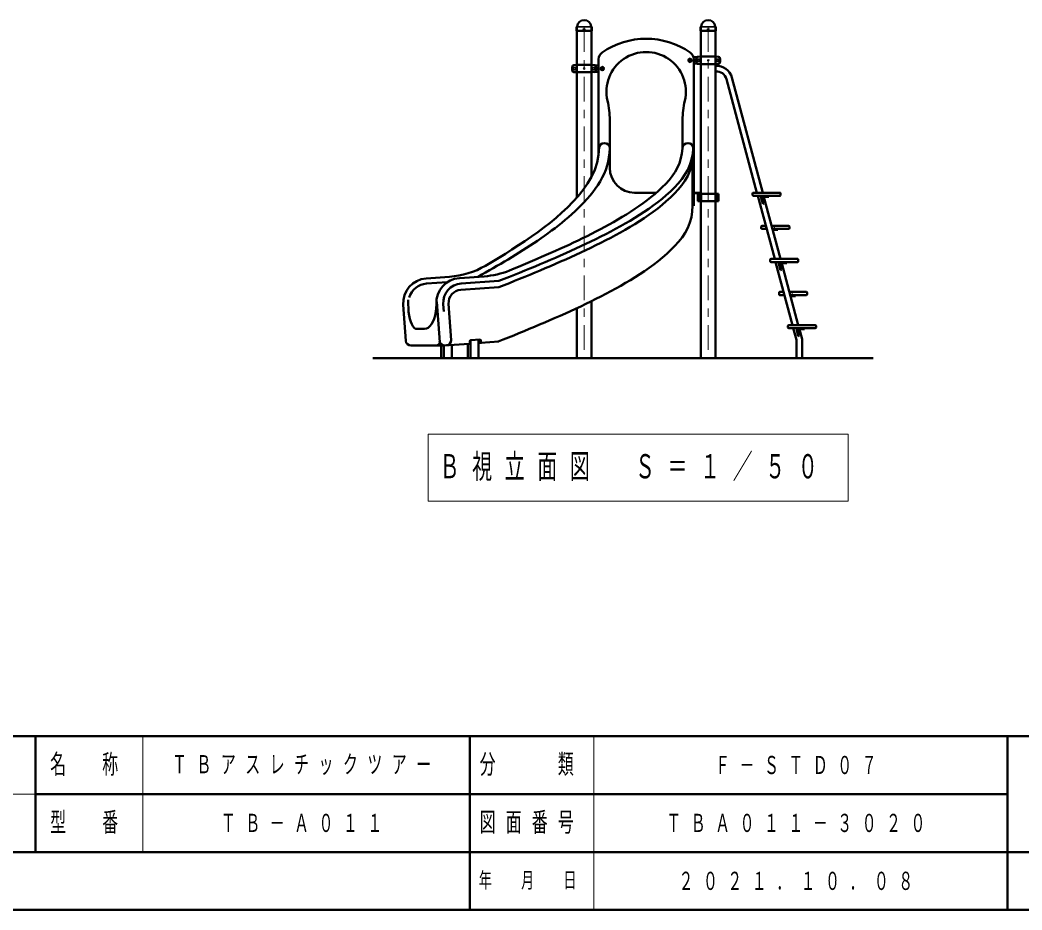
# Model space of a CAD drawing. Units: millimetres on the paper. Extents: x -385 to 0, y -594 to 267.
# Drawn here: x -189.4 to -68.2, y -297 to -189.5 of the extents above; entities that cross this region are included whole.
import ezdxf

# ---------------------------------------------------------------- set-up
doc = ezdxf.new("R2010")
doc.units = ezdxf.units.MM
doc.linetypes.add('USER1', pattern=[4.5, 2.5, -2])
doc.linetypes.add('USER2', pattern=[6, 3, -1, 1, -1])
doc.layers.add('LY_1', color=7, linetype='Continuous', lineweight=13)
doc.styles.add('ＭＳ ゴシック', font='')
doc.styles.get('ＭＳ ゴシック').set_extended_font_data('MS Gothic')

msp = doc.modelspace()

# ---------------------------------------------------------------- linework, layer by layer
at = {"layer": 'LY_1', "color": 140, "lineweight": 50}
for p, q in [((-122.101, -190.731), (-122.093, -190.334)), ((-122.091, -190.741), (-122.101, -190.731)), ((-122.091, -190.741), (-120.253, -190.741)), ((-122.068, -190.276), (-122.046, -190.254)), ((-122.063, -190.321), (-122.063, -210.926)), ((-120.276, -190.276), (-120.298, -190.254)), ((-120.281, -190.321), (-120.281, -208.417)), ((-120.243, -190.731), (-120.253, -190.741)), ((-120.243, -190.731), (-120.251, -190.334)), ((-107.101, -190.731), (-107.093, -190.334)), ((-107.091, -190.741), (-107.101, -190.731)), ((-107.091, -190.741), (-105.253, -190.741)), ((-107.068, -190.276), (-107.046, -190.254)), ((-107.063, -190.321), (-107.063, -230.321)), ((-105.276, -190.276), (-105.298, -190.254)), ((-105.281, -190.321), (-105.281, -230.321)), ((-105.243, -190.731), (-105.253, -190.741)), ((-105.243, -190.731), (-105.251, -190.334)), ((-122.092, -194.871), (-122.408, -194.899)), ((-122.092, -194.871), (-120.252, -194.871)), ((-120.252, -194.871), (-119.422, -194.944)), ((-119.422, -205.733), (-119.422, -194.204)), ((-108.442, -194.275), (-108.362, -194.229)), ((-108.442, -194.275), (-108.442, -194.367)), ((-108.442, -194.367), (-108.362, -194.413)), ((-108.362, -194.229), (-108.282, -194.275)), ((-108.362, -194.413), (-108.282, -194.367)), ((-108.282, -194.275), (-108.282, -194.367)), ((-107.092, -193.871), (-107.956, -193.946)), ((-107.922, -211.921), (-107.922, -194.204)), ((-107.092, -194.771), (-107.922, -194.698)), ((-105.252, -193.871), (-107.093, -193.871)), ((-105.252, -194.771), (-107.093, -194.771)), ((-105.252, -193.871), (-104.937, -193.899)), ((-105.252, -194.771), (-104.937, -194.743)), ((-122.092, -195.771), (-122.408, -195.743)), ((-122.092, -195.771), (-120.252, -195.771)), ((-120.252, -195.771), (-119.422, -195.698)), ((-119.062, -195.275), (-118.982, -195.229)), ((-119.062, -195.275), (-119.062, -195.367)), ((-119.062, -195.367), (-118.982, -195.413)), ((-118.982, -195.229), (-118.902, -195.275)), ((-118.982, -195.413), (-118.902, -195.367)), ((-118.902, -195.275), (-118.902, -195.367)), ((-100.277, -210.321), (-103.955, -196.595)), ((-99.573, -210.321), (-103.298, -196.419)), ((-118.072, -204.971), (-118.072, -201.538)), ((-109.272, -204.971), (-109.272, -201.538)), ((-118.072, -207.321), (-118.072, -204.971)), ((-108.072, -205.721), (-107.972, -205.721)), ((-108.072, -211.921), (-108.072, -205.721)), ((-107.972, -205.721), (-107.972, -204.971)), ((-112.433, -210.321), (-115.072, -210.321)), ((-107.063, -210.321), (-107.922, -210.321)), ((-107.063, -210.367), (-107.922, -210.367)), ((-107.408, -210.441), (-104.936, -210.441)), ((-107.408, -210.441), (-107.408, -211.341)), ((-107.253, -210.441), (-107.253, -211.341)), ((-107.194, -210.441), (-107.194, -211.341)), ((-107.007, -210.441), (-107.007, -211.341)), ((-105.102, -210.441), (-105.102, -211.341)), ((-104.936, -210.441), (-104.936, -211.341)), ((-100.824, -210.601), (-100.824, -210.421)), ((-100.724, -210.321), (-97.524, -210.321)), ((-100.724, -210.701), (-97.524, -210.701)), ((-98.134, -218.321), (-100.175, -210.701)), ((-97.43, -218.321), (-99.471, -210.701)), ((-98.824, -210.701), (-98.824, -210.821)), ((-97.424, -210.601), (-97.424, -210.421)), ((-107.408, -211.341), (-104.936, -211.341)), ((-99.566, -211.667), (-99.763, -210.927)), ((-99.45, -211.636), (-99.648, -210.896)), ((-99.59, -210.821), (-98.824, -210.821)), ((-99.566, -211.667), (-99.45, -211.636)), ((-99.652, -214.321), (-99.205, -214.321)), ((-98.502, -214.321), (-96.452, -214.321)), ((-99.752, -214.601), (-99.752, -214.421)), ((-99.652, -214.701), (-99.104, -214.701)), ((-98.4, -214.701), (-96.452, -214.701)), ((-98.368, -214.821), (-97.752, -214.821)), ((-97.752, -214.701), (-97.752, -214.821)), ((-96.352, -214.601), (-96.352, -214.421)), ((-98.68, -218.601), (-98.68, -218.421)), ((-98.58, -218.321), (-95.38, -218.321)), ((-98.58, -218.701), (-95.38, -218.701)), ((-95.99, -226.321), (-98.032, -218.701)), ((-97.422, -219.667), (-97.62, -218.927)), ((-97.307, -219.636), (-97.504, -218.896)), ((-97.446, -218.701), (-96.68, -218.701)), ((-97.446, -218.821), (-96.68, -218.821)), ((-95.286, -226.321), (-97.328, -218.701)), ((-96.68, -218.701), (-96.68, -218.821)), ((-95.28, -218.601), (-95.28, -218.421)), ((-97.422, -219.667), (-97.307, -219.636)), ((-140.259, -220.679), (-137.435, -220.481)), ((-140.214, -221.31), (-137.721, -221.136)), ((-136.248, -220.64), (-133.255, -220.431)), ((-136.025, -221.29), (-131.462, -220.971)), ((-136.068, -222.043), (-131.462, -221.721)), ((-97.608, -222.601), (-97.608, -222.421)), ((-97.508, -222.321), (-97.062, -222.321)), ((-97.508, -222.701), (-96.96, -222.701)), ((-96.358, -222.321), (-94.308, -222.321)), ((-96.257, -222.701), (-94.308, -222.701)), ((-96.225, -222.821), (-95.608, -222.821)), ((-95.608, -222.701), (-95.608, -222.821)), ((-94.208, -222.601), (-94.208, -222.421)), ((-143.042, -223.881), (-142.737, -228.235)), ((-142.434, -223.794), (-142.434, -223.265)), ((-138.973, -223.504), (-138.632, -228.386)), ((-138.205, -223.798), (-138.143, -224.68)), ((-137.552, -223.751), (-137.247, -228.124)), ((-120.281, -223.431), (-120.281, -230.321)), ((-122.063, -224.283), (-122.063, -230.321)), ((-96.537, -226.601), (-96.537, -226.421)), ((-96.437, -226.321), (-93.237, -226.321)), ((-93.137, -226.601), (-93.137, -226.421)), ((-141.402, -226.792), (-140.45, -226.79)), ((-96.437, -226.701), (-93.237, -226.701)), ((-95.512, -228.104), (-95.888, -226.701)), ((-95.279, -227.667), (-95.476, -226.927)), ((-95.163, -227.636), (-95.36, -226.896)), ((-95.302, -226.701), (-94.537, -226.701)), ((-95.302, -226.821), (-94.537, -226.821)), ((-95.279, -227.667), (-95.163, -227.636)), ((-94.832, -228.015), (-95.184, -226.701)), ((-94.537, -226.701), (-94.537, -226.821)), ((-142.138, -228.793), (-138.105, -228.785)), ((-138.453, -230.321), (-138.453, -228.81)), ((-138.111, -230.321), (-138.111, -228.786)), ((-138.105, -228.785), (-135.066, -228.573)), ((-137.171, -230.321), (-137.171, -228.72)), ((-135.238, -230.321), (-135.238, -228.585)), ((-134.973, -228.473), (-134.973, -228.259)), ((-134.896, -230.321), (-134.896, -228.16)), ((-134.88, -228.159), (-133.765, -228.081)), ((-133.956, -230.321), (-133.956, -228.094)), ((-133.658, -228.474), (-133.956, -228.474)), ((-133.658, -228.367), (-133.658, -228.181)), ((-133.658, -228.474), (-131.462, -228.321)), ((-95.512, -230.321), (-95.512, -228.104)), ((-95.512, -230.321), (-95.512, -228.684)), ((-94.832, -230.321), (-94.832, -228.015)), ((-94.832, -230.321), (-94.832, -228.684)), ((-187.5, -276), (-187.5, -290)), ((-135, -276), (-135, -297)), ((-70, -276), (-70, -297)), ((-187.5, -283), (-70, -283)), ((-242.5, -290), (0, -290))]:
    msp.add_line(p, q, dxfattribs=at)
at = {"layer": 'LY_1'}
for p, q in [((-122.066, -190.311), (-120.279, -190.311)), ((-122.029, -190.241), (-120.318, -190.241)), ((-107.066, -190.311), (-105.279, -190.311)), ((-107.029, -190.241), (-105.318, -190.241)), ((-107.507, -194.506), (-107.507, -194.136)), ((-107.137, -194.136), (-107.507, -194.136)), ((-107.137, -194.506), (-107.507, -194.506)), ((-105.207, -194.136), (-104.837, -194.136)), ((-105.207, -194.506), (-104.837, -194.506)), ((-104.837, -194.506), (-104.837, -194.136)), ((-122.507, -195.506), (-122.507, -195.136)), ((-122.137, -195.136), (-122.507, -195.136)), ((-122.137, -195.506), (-122.507, -195.506)), ((-120.207, -195.136), (-119.837, -195.136)), ((-120.207, -195.506), (-119.837, -195.506)), ((-119.837, -195.506), (-119.837, -195.136)), ((-140.035, -239.484), (-140.035, -247.617)), ((-89.235, -239.484), (-140.035, -239.484)), ((-89.235, -247.617), (-89.235, -239.484)), ((-140.035, -247.617), (-89.235, -247.617)), ((-174.5, -276), (-174.5, -290)), ((-120, -276), (-120, -297)), ((-242.5, -283), (-187.5, -283))]:
    msp.add_line(p, q, dxfattribs=at)
at = {"layer": 'LY_1', "linetype": 'USER2'}
for p, q in [((-121.172, -190.311), (-121.172, -230.321)), ((-106.172, -190.311), (-106.172, -230.321)), ((-98.152, -214.253), (-98.152, -214.931)), ((-96.008, -222.253), (-96.008, -222.931))]:
    msp.add_line(p, q, dxfattribs=at)
at = {"layer": 'LY_1', "lineweight": 50}
for p, q in [((-146.727, -230.321), (-86.229, -230.321)), ((-385, -276), (0, -276)), ((-385, -297), (0, -297))]:
    msp.add_line(p, q, dxfattribs=at)
at = {"layer": 'LY_1', "color": 140, "lineweight": 50}
for points in [[(-118.072, -204.971), (-118.104, -205.495), (-118.168, -206.016), (-118.264, -206.532), (-118.394, -207.041), (-118.56, -207.539), (-118.76, -208.024), (-118.99, -208.496), (-119.245, -208.955), (-119.522, -209.401), (-119.818, -209.835), (-120.13, -210.257), (-120.457, -210.668), (-120.797, -211.068), (-121.149, -211.457), (-121.511, -211.837), (-121.883, -212.208), (-122.263, -212.571), (-122.65, -212.925), (-123.044, -213.272), (-123.445, -213.612), (-123.851, -213.945), (-124.261, -214.272), (-124.677, -214.593), (-125.096, -214.909), (-125.519, -215.22), (-125.946, -215.526), (-126.376, -215.827), (-126.809, -216.125), (-127.244, -216.418), (-127.682, -216.707), (-128.123, -216.993), (-128.565, -217.275), (-129.01, -217.554), (-129.456, -217.831), (-129.905, -218.105), (-130.354, -218.376), (-130.805, -218.645), (-131.257, -218.912), (-131.71, -219.178), (-132.164, -219.441), (-132.62, -219.702), (-133.077, -219.96), (-133.535, -220.217), (-133.995, -220.471)], [(-119.355, -204.82), (-119.425, -205.755), (-119.602, -206.676), (-119.894, -207.567), (-120.29, -208.417), (-120.767, -209.225), (-121.304, -209.994), (-121.891, -210.727), (-122.517, -211.425), (-123.176, -212.093), (-123.862, -212.734), (-124.569, -213.35), (-125.294, -213.946), (-126.034, -214.523), (-126.786, -215.084), (-127.55, -215.63), (-128.322, -216.162), (-129.103, -216.682), (-129.891, -217.192), (-130.685, -217.692), (-131.484, -218.184), (-132.288, -218.668), (-133.096, -219.145)], [(-107.972, -204.971), (-108.047, -205.637), (-108.183, -206.295), (-108.385, -206.935), (-108.654, -207.549), (-108.99, -208.129), (-109.379, -208.676), (-109.807, -209.194), (-110.263, -209.686), (-110.74, -210.158), (-111.235, -210.611), (-111.747, -211.046), (-112.272, -211.464), (-112.808, -211.867), (-113.355, -212.257), (-113.91, -212.634), (-114.472, -213), (-115.041, -213.356), (-115.616, -213.702), (-116.196, -214.04), (-116.78, -214.371), (-117.368, -214.694), (-117.96, -215.012), (-118.555, -215.322), (-119.153, -215.628), (-119.753, -215.927), (-120.356, -216.222), (-120.961, -216.512), (-121.569, -216.798), (-122.178, -217.08), (-122.789, -217.358), (-123.401, -217.633), (-124.015, -217.904), (-124.63, -218.173), (-125.246, -218.439), (-125.864, -218.703), (-126.482, -218.964), (-127.101, -219.224), (-127.721, -219.481), (-128.342, -219.735), (-128.964, -219.988), (-129.587, -220.238), (-130.211, -220.485), (-130.836, -220.729), (-131.462, -220.971)], [(-107.972, -205.721), (-108.047, -206.387), (-108.183, -207.045), (-108.385, -207.685), (-108.654, -208.299), (-108.99, -208.879), (-109.379, -209.426), (-109.807, -209.944), (-110.263, -210.436), (-110.74, -210.908), (-111.235, -211.361), (-111.747, -211.796), (-112.272, -212.214), (-112.808, -212.617), (-113.355, -213.007), (-113.91, -213.384), (-114.472, -213.75), (-115.041, -214.106), (-115.616, -214.452), (-116.196, -214.79), (-116.78, -215.121), (-117.368, -215.444), (-117.96, -215.762), (-118.555, -216.072), (-119.153, -216.378), (-119.753, -216.677), (-120.356, -216.972), (-120.961, -217.262), (-121.569, -217.548), (-122.178, -217.83), (-122.789, -218.108), (-123.401, -218.383), (-124.015, -218.654), (-124.63, -218.923), (-125.246, -219.189), (-125.864, -219.453), (-126.482, -219.714), (-127.101, -219.974), (-127.721, -220.231), (-128.342, -220.485), (-128.964, -220.738), (-129.587, -220.988), (-130.211, -221.235), (-130.836, -221.479), (-131.462, -221.721)], [(-109.272, -204.971), (-109.343, -205.57), (-109.466, -206.162), (-109.646, -206.739), (-109.884, -207.293), (-110.18, -207.82), (-110.522, -208.318), (-110.898, -208.79), (-111.301, -209.24), (-111.725, -209.671), (-112.165, -210.084), (-112.621, -210.481), (-113.088, -210.864), (-113.566, -211.234), (-114.051, -211.593), (-114.544, -211.943), (-115.043, -212.283), (-115.548, -212.614), (-116.059, -212.938), (-116.574, -213.253), (-117.094, -213.562), (-117.617, -213.863), (-118.144, -214.159), (-118.674, -214.449), (-119.207, -214.734), (-119.742, -215.013), (-120.28, -215.288), (-120.82, -215.559), (-121.363, -215.825), (-121.906, -216.088), (-122.452, -216.348), (-122.999, -216.605), (-123.547, -216.858), (-124.097, -217.109), (-124.647, -217.358), (-125.199, -217.604), (-125.752, -217.847), (-126.306, -218.089), (-126.86, -218.329), (-127.416, -218.567), (-127.972, -218.803), (-128.529, -219.037), (-129.086, -219.269), (-129.645, -219.499), (-130.205, -219.726)], [(-108.072, -211.921), (-108.106, -212.599), (-108.205, -213.271), (-108.374, -213.929), (-108.62, -214.561), (-108.944, -215.158), (-109.328, -215.718), (-109.756, -216.246), (-110.213, -216.748), (-110.69, -217.232), (-111.184, -217.698), (-111.694, -218.147), (-112.218, -218.58), (-112.754, -218.997), (-113.301, -219.399), (-113.858, -219.788), (-114.424, -220.164), (-114.997, -220.529), (-115.576, -220.884), (-116.161, -221.23), (-116.75, -221.569), (-117.342, -221.9), (-117.939, -222.226), (-118.539, -222.545), (-119.141, -222.858), (-119.747, -223.165), (-120.356, -223.467), (-120.967, -223.764), (-121.58, -224.057), (-122.196, -224.344), (-122.813, -224.628), (-123.432, -224.908), (-124.052, -225.184), (-124.674, -225.458), (-125.297, -225.728), (-125.921, -225.997), (-126.546, -226.264), (-127.172, -226.529), (-127.798, -226.791), (-128.426, -227.052), (-129.054, -227.31), (-129.683, -227.566), (-130.314, -227.819), (-130.945, -228.069), (-131.578, -228.317)], [(-142.434, -223.794), (-142.421, -224.263), (-142.384, -224.72), (-142.322, -225.155), (-142.238, -225.556), (-142.134, -225.914), (-142.011, -226.219), (-141.874, -226.465), (-141.726, -226.645), (-141.569, -226.755), (-141.409, -226.792)], [(-140.45, -226.79), (-140.229, -226.753), (-140.013, -226.642), (-139.808, -226.462), (-139.619, -226.215), (-139.45, -225.909), (-139.305, -225.551), (-139.189, -225.15), (-139.104, -224.714), (-139.053, -224.257), (-139.035, -223.787)], [(-139.116, -228.787), (-139.053, -228.784), (-138.991, -228.775), (-138.932, -228.76), (-138.876, -228.739), (-138.824, -228.712), (-138.777, -228.681), (-138.735, -228.645), (-138.7, -228.605), (-138.672, -228.562), (-138.65, -228.516), (-138.637, -228.469), (-138.631, -228.419), (-138.631, -228.403), (-138.632, -228.386)]]:
    msp.add_lwpolyline(points, dxfattribs=at)
for centre, radius in [((-121.172, -190.581), 0.06), ((-106.172, -190.581), 0.06), ((-108.362, -194.321), 0.21), ((-118.982, -195.321), 0.21)]:
    msp.add_circle(centre, radius, dxfattribs=at)
at = {"layer": 'LY_1'}
for centre, radius in [((-108.362, -194.321), 0.24), ((-108.362, -194.321), 0.11), ((-107.322, -194.321), 0.185), ((-107.322, -194.321), 0.1), ((-106.172, -194.321), 0.1), ((-105.022, -194.321), 0.185), ((-105.022, -194.321), 0.1), ((-122.322, -195.321), 0.185), ((-122.322, -195.321), 0.1), ((-121.172, -195.321), 0.1), ((-120.022, -195.321), 0.185), ((-120.022, -195.321), 0.1), ((-118.982, -195.321), 0.24), ((-118.982, -195.321), 0.11)]:
    msp.add_circle(centre, radius, dxfattribs=at)
at = {"layer": 'LY_1', "linetype": 'USER1'}
for centre in [(-108.362, -194.321), (-118.982, -195.321)]:
    msp.add_circle(centre, 0.125, dxfattribs=at)
at = {"layer": 'LY_1', "color": 140, "lineweight": 50}
for centre, radius, start, end in [((-121.172, -190.321), 0.864, 90, 173.3676), ((-121.172, -190.321), 0.864, 6.6324, 90), ((-106.172, -190.321), 0.864, 90, 173.3676), ((-106.172, -190.321), 0.864, 6.6324, 90), ((-122.009, -190.336), 0.084, 135, 178.99605), ((-122.086, -190.215), 0.056, 315, 353.3676), ((-120.258, -190.215), 0.056, 186.6324, 225), ((-120.335, -190.336), 0.084, 1.00395, 45), ((-107.009, -190.336), 0.084, 135, 178.99605), ((-107.086, -190.215), 0.056, 315, 353.3676), ((-105.258, -190.215), 0.056, 186.6324, 225), ((-105.335, -190.336), 0.084, 1.00395, 45), ((-113.672, -201.067), 9.346, 55.31079, 124.68922), ((-118.422, -194.204), 1, 123.36701, 180), ((-113.672, -198.121), 4.8, 346.64882, 193.35118), ((-108.922, -194.204), 1, 0, 56.63299), ((-122.39, -195.098), 0.2, 95, 163.80375), ((-119.954, -195.098), 0.2, 16.19625, 85), ((-106.622, -194.321), 1, 163.80375, 196.19625), ((-107.39, -194.098), 0.2, 95, 163.80375), ((-107.39, -194.544), 0.2, 196.19625, 265), ((-105.172, -196.921), 1.94, 15, 93.22089), ((-104.954, -194.098), 0.2, 16.19625, 85), ((-104.954, -194.544), 0.2, 275, 343.80375), ((-105.722, -194.321), 1, 343.80375, 16.19625), ((-121.622, -195.321), 1, 163.80375, 196.19625), ((-122.39, -195.544), 0.2, 196.19625, 265), ((-119.954, -195.544), 0.2, 275, 343.80375), ((-120.722, -195.321), 1, 343.80375, 16.19625), ((-105.172, -196.921), 1.26, 15, 94.96274), ((-128.072, -201.538), 10, 0, 13.35118), ((-99.272, -201.538), 10, 166.64882, 180), ((-118.722, -204.971), 0.65, 0, 180), ((-108.622, -204.971), 0.65, 0, 180), ((-115.072, -207.321), 3, 180, 270), ((-115.072, -207.321), 3, 180, 270), ((-100.724, -210.421), 0.1, 90, 180), ((-100.724, -210.601), 0.1, 180, 270), ((-99.59, -210.881), 0.18, 90, 194.93968), ((-97.524, -210.421), 0.1, 0, 90), ((-97.524, -210.601), 0.1, 270, 0), ((-99.59, -210.881), 0.06, 90, 194.93968), ((-99.652, -214.421), 0.1, 90, 180), ((-96.452, -214.421), 0.1, 0, 90), ((-99.652, -214.601), 0.1, 180, 270), ((-96.452, -214.601), 0.1, 270, 0), ((-138.133, -210.506), 10, 274, 300.24091), ((-98.58, -218.421), 0.1, 90, 180), ((-98.58, -218.601), 0.1, 180, 270), ((-97.446, -218.881), 0.18, 90, 194.93968), ((-97.446, -218.881), 0.06, 90, 194.93968), ((-95.38, -218.421), 0.1, 0, 90), ((-95.38, -218.601), 0.1, 270, 0), ((-133.953, -210.455), 10, 274, 292.01087), ((-140.049, -223.671), 3, 94, 184), ((-140.049, -223.671), 2.367, 94, 163.20897), ((-136.039, -223.633), 3, 94, 182.95224), ((-135.861, -223.634), 2.35, 94, 184), ((-135.956, -223.639), 1.6, 94, 184), ((-97.508, -222.421), 0.1, 90, 180), ((-97.508, -222.601), 0.1, 180, 270), ((-94.308, -222.421), 0.1, 0, 90), ((-94.308, -222.601), 0.1, 270, 0), ((-96.437, -226.421), 0.1, 90, 180), ((-93.237, -226.421), 0.1, 0, 90), ((-96.437, -226.601), 0.1, 180, 270), ((-95.302, -226.881), 0.18, 90, 194.93968), ((-95.302, -226.881), 0.06, 90, 194.93968), ((-93.237, -226.601), 0.1, 270, 0), ((-142.139, -228.193), 0.6, 184, 274), ((-138.045, -228.18), 0.6, 184, 274), ((-137.845, -228.166), 0.6, 274, 4), ((-135.073, -228.473), 0.1, 274, 0), ((-134.873, -228.259), 0.1, 94, 180), ((-133.758, -228.181), 0.1, 0, 94), ((-133.558, -228.367), 0.1, 180, 274)]:
    msp.add_arc(centre, radius, start, end, dxfattribs=at)
at = {"layer": 'LY_1'}
for centre, start, end in [((-109.698, -194.321), 355.87048, 4.12952), ((-102.647, -194.321), 175.87048, 184.12952), ((-124.698, -195.321), 355.87048, 4.12952), ((-117.647, -195.321), 175.87048, 184.12952)]:
    msp.add_arc(centre, 2.567, start, end, dxfattribs=at)

# ---------------------------------------------------------------- texts
at = {"layer": 'LY_1', "style": 'ＭＳ ゴシック'}
for s, insert, char_height, attachment_point in [('\\T1.64;\\W0.6;Ｂ視立面図\u3000Ｓ＝１／５０', (-138.635, -243.551), 2.933, 4), ('\\T1.64;\\W0.6;名\u3000称', (-181, -279.5), 2.346, 5), ('\\T1.64;\\W0.6;ＴＢアスレチックツアー', (-154.75, -279.5), 2.199, 5), ('\\T1.64;\\W0.6;分\u3000\u3000類', (-127.5, -279.5), 2.346, 5), ('\\T1.64;\\W0.6;Ｆ－ＳＴＤ０７', (-95, -279.5), 2.199, 5), ('\\T1.64;\\W0.6;型\u3000番', (-181, -286.5), 2.346, 5), ('\\T1.64;\\W0.6;ＴＢ－Ａ０１１', (-154.75, -286.5), 2.199, 5), ('\\T1.64;\\W0.6;図面番号', (-127.5, -286.5), 2.346, 5), ('\\T1.64;\\W0.6;ＴＢＡ０１１－３０２０', (-95, -286.5), 2.199, 5), ('\\T1.64;\\W0.6;年\u3000月\u3000日', (-127.5, -293.5), 1.906, 5), ('\\T1.64;\\W0.6;２０２１．１０．０８', (-95, -293.5), 2.199, 5)]:
    msp.add_mtext(s, dxfattribs=dict(at, insert=insert, char_height=char_height, attachment_point=attachment_point))

doc.saveas('drawing.dxf')
